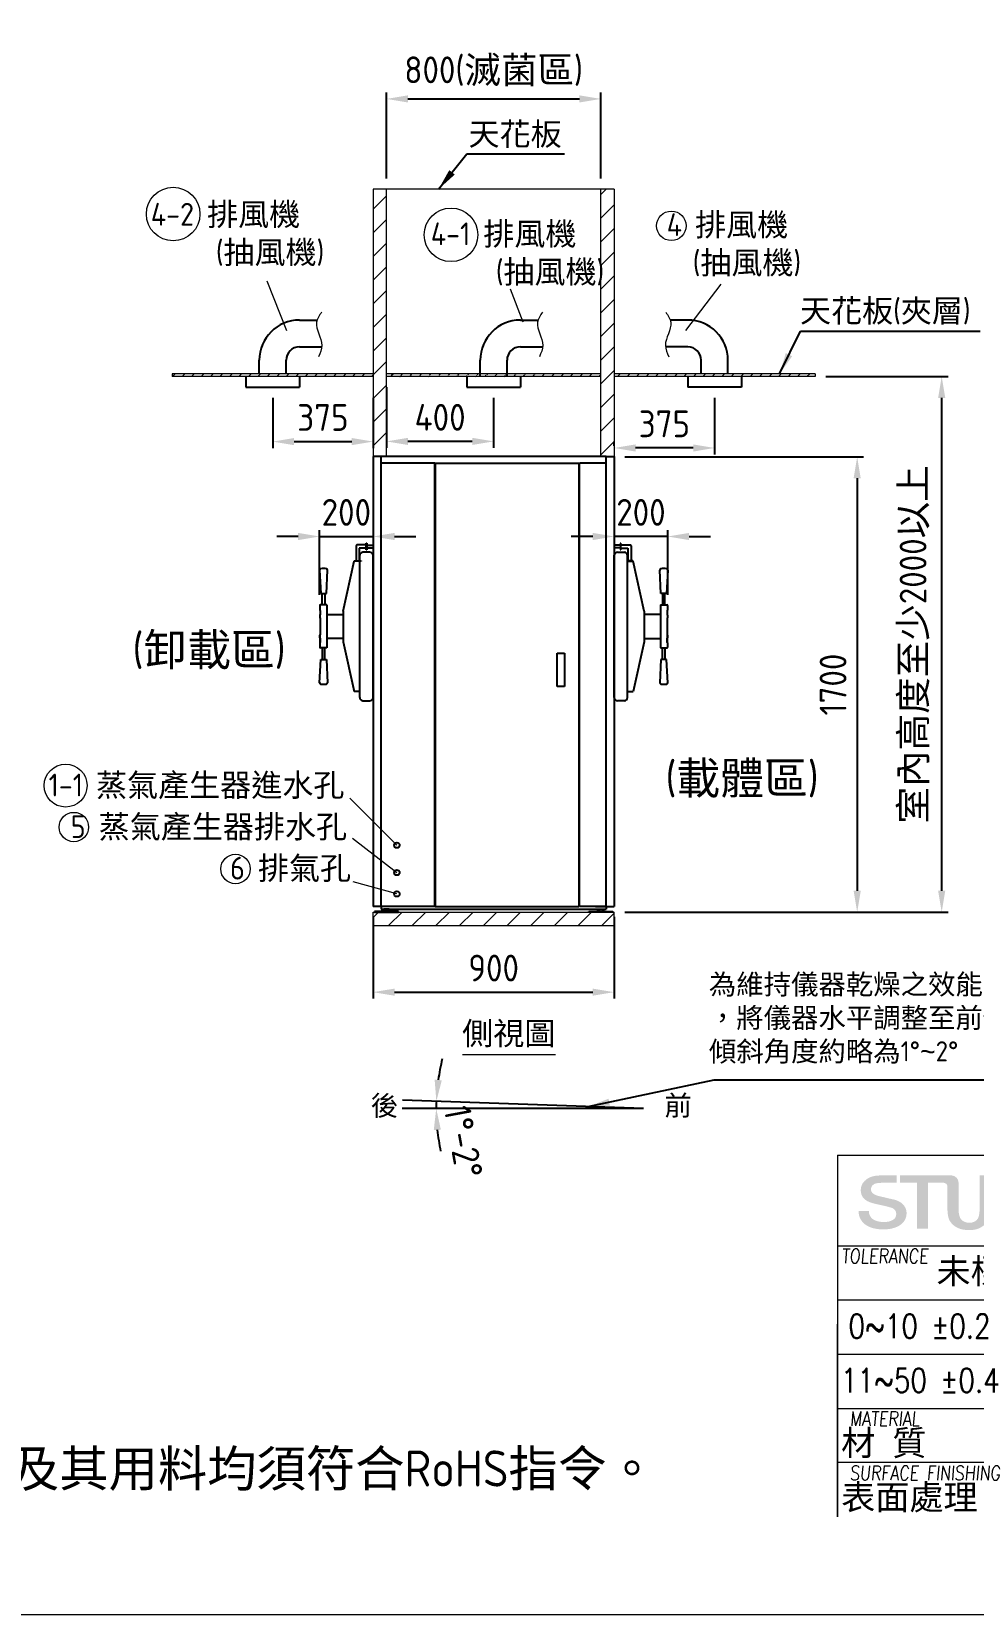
# Model space of a CAD drawing. Header units: millimetres. Extents: x -208658 to -195473, y -11038 to -1768.
# Drawn here: x -204651 to -201135, y -11038 to -5129 of the extents above; entities that cross this region are included whole.
import ezdxf

# ---------------------------------------------------------------- set-up
doc = ezdxf.new("R2010")
doc.units = ezdxf.units.MM
doc.header["$MEASUREMENT"] = 0
doc.linetypes.add('HIDDEN', pattern=[9.525, 6.35, -3.175])
doc.layers.get('0').update_dxf_attribs({"lineweight": 25})
for name, color, linetype, lineweight in [('D', 3, 'Continuous', 13), ('F', 7, 'Continuous', 15), ('H', 2, 'HIDDEN', 15), ('S', 4, 'Continuous', 15)]:
    doc.layers.add(name, color=color, linetype=linetype, lineweight=lineweight)
doc.styles.get("Standard").update_dxf_attribs({"font": 'KAIU.TTF'})
doc.styles.add('STU25', font='isocp2.shx')
doc.styles.add('Text', font='romans.shx', dxfattribs={"width": 0.8, "oblique": 10})
doc.dimstyles.new('STU25', dxfattribs={"dimscale": 40, "dimtxt": 2.5, "dimasz": 2, "dimexe": 0.6, "dimexo": 1, "dimgap": 1, "dimtad": 1, "dimdsep": 46, "dimtxsty": 'STU25', "dimcen": 2, "dimazin": 2, "dimtfac": 1, "dimtmove": 0, "dimatfit": 3, "dimfxl": 0, "dimtolj": 1, "dimtzin": 0, "dimarcsym": 0})
doc.dimstyles.new('STU25$7', dxfattribs={"dimscale": 40, "dimtxt": 2.5, "dimasz": 2, "dimexe": 1.25, "dimexo": 0.625, "dimgap": 1, "dimtad": 0, "dimdec": 4, "dimdsep": 46, "dimtxsty": 'STU25', "dimcen": 2.5, "dimazin": 2, "dimtfac": 1, "dimtdec": 4, "dimtmove": 0, "dimatfit": 3, "dimfxl": 0, "dimtolj": 1, "dimtzin": 0, "dimarcsym": 0})
pattern_1 = [(45, (14884.894, 11916.008), (-17.6776695, 17.6776695), [])]
pattern_2 = [(45, (14884.894, 11916.01), (-44.194174, 44.194174), [])]

# ---------------------------------------------------------------- blocks, each defined once
blk = doc.blocks.new('*D1')
at = {"layer": 'D', "color": 0, "linetype": 'Continuous', "lineweight": -2}
for start, end in [(166.15732, 172.07866), (178, 180), (185.92134, 191.84268)]:
    blk.add_arc((-202366, -9150), 774.4, start, end, dxfattribs=at)
at = {"layer": 'D', "color": 0}
for points in [[(-203146.3, -9042.2), (-203119.7, -9044.5), (-203139.9, -9123)], [(-203123, -9229.2), (-203149.6, -9230.6), (-203140.4, -9150)]]:
    blk.add_solid(points, dxfattribs=at)
at = {"layer": 'Defpoints', "color": 0}
for p in [(-203267, -9150), (-203266.4, -9118.6), (-203140.2, -9132), (-202366, -9150), (-202366, -9150)]:
    blk.add_point(p, dxfattribs=at)
at = {"layer": 'D', "color": 0, "insert": (-203039, -9274.5), "char_height": 100, "attachment_point": 5, "rotation": 280.47401, "style": 'STU25'}
blk.add_mtext('1%%D-2%%D', dxfattribs=at)
blk = doc.blocks.new('*D8')
at = {"layer": 'D', "color": 0, "lineweight": -2}
for p, q in [((-201686, -6416.8), (-201229, -6416.8)), ((-201253, -8336.8), (-201253, -6496.8)), ((-202436, -8416.8), (-201229, -8416.8))]:
    blk.add_line(p, q, dxfattribs=at)
at = {"layer": 'D', "color": 0}
for points in [[(-201239.7, -6496.8), (-201266.4, -6496.8), (-201253, -6416.8)], [(-201266.4, -8336.8), (-201239.7, -8336.8), (-201253, -8416.8)]]:
    blk.add_solid(points, dxfattribs=at)
at = {"layer": 'Defpoints', "color": 0}
for p in [(-201726, -6416.8), (-201253, -6416.8), (-202476, -8416.8)]:
    blk.add_point(p, dxfattribs=at)
at = {"layer": 'D', "color": 0, "insert": (-201354.1, -7416.8), "char_height": 100, "attachment_point": 5, "rotation": 90, "style": 'STU25'}
blk.add_mtext('\\A1;{\\f標楷體|b0|i0|c136|p65;室內高度至少}2000{\\f標楷體|b0|i0|c136|p65;以上}', dxfattribs=at)
blk = doc.blocks.new('*D9')
at = {"layer": 'D', "color": 0, "linetype": 'Continuous', "lineweight": -2}
for p, q in [((-203751, -6495.9), (-203751, -6683.7)), ((-203376, -6495.9), (-203376, -6683.7)), ((-203671, -6659.7), (-203456, -6659.7))]:
    blk.add_line(p, q, dxfattribs=at)
at = {"layer": 'D', "color": 0}
for points in [[(-203671, -6646.4), (-203671, -6673.1), (-203751, -6659.7)], [(-203456, -6673.1), (-203456, -6646.4), (-203376, -6659.7)]]:
    blk.add_solid(points, dxfattribs=at)
at = {"layer": 'Defpoints', "color": 0}
for p in [(-203751, -6455.9), (-203376, -6455.9), (-203376, -6659.7)]:
    blk.add_point(p, dxfattribs=at)
at = {"layer": 'D', "color": 0, "insert": (-203563.5, -6569.7), "char_height": 100, "attachment_point": 5, "style": 'STU25'}
blk.add_mtext('\\A1;375', dxfattribs=at)
blk = doc.blocks.new('*D10')
at = {"layer": 'D', "color": 0, "linetype": 'Continuous', "lineweight": -2}
for p, q in [((-202101, -6495.9), (-202101, -6707.5)), ((-202476, -6675.8), (-202476, -6659.5)), ((-202181, -6683.5), (-202396, -6683.5))]:
    blk.add_line(p, q, dxfattribs=at)
at = {"layer": 'D', "color": 0}
for points in [[(-202396, -6670.2), (-202396, -6696.9), (-202476, -6683.5)], [(-202181, -6696.9), (-202181, -6670.2), (-202101, -6683.5)]]:
    blk.add_solid(points, dxfattribs=at)
at = {"layer": 'Defpoints', "color": 0}
for p in [(-202101, -6455.9), (-202476, -6683.5), (-202476, -6715.8)]:
    blk.add_point(p, dxfattribs=at)
at = {"layer": 'D', "color": 0, "insert": (-202288.5, -6593.5), "char_height": 100, "attachment_point": 5, "style": 'STU25'}
blk.add_mtext('\\A1;375', dxfattribs=at)
blk = doc.blocks.new('*D13')
at = {"layer": 'D', "color": 0, "lineweight": -2}
for p, q in [((-203376, -8433.8), (-203376, -8739.4)), ((-202476, -8433.8), (-202476, -8739.4)), ((-203296, -8715.4), (-202556, -8715.4))]:
    blk.add_line(p, q, dxfattribs=at)
at = {"layer": 'D', "color": 0}
for points in [[(-203296, -8702.1), (-203296, -8728.7), (-203376, -8715.4)], [(-202556, -8728.7), (-202556, -8702.1), (-202476, -8715.4)]]:
    blk.add_solid(points, dxfattribs=at)
at = {"layer": 'Defpoints', "color": 0}
for p in [(-203376, -8393.8), (-202476, -8393.8), (-202476, -8715.4)]:
    blk.add_point(p, dxfattribs=at)
at = {"layer": 'D', "color": 0, "insert": (-202926, -8625.4), "char_height": 100, "attachment_point": 5, "style": 'STU25'}
blk.add_mtext('\\A1;900', dxfattribs=at)
blk = doc.blocks.new('*D17')
at = {"layer": 'D', "color": 0, "lineweight": -2}
for p, q in [((-203326, -6456.8), (-203326, -6683)), ((-202926, -6495.9), (-202926, -6683)), ((-203006, -6659), (-203246, -6659))]:
    blk.add_line(p, q, dxfattribs=at)
at = {"layer": 'D', "color": 0}
for points in [[(-203246, -6645.6), (-203246, -6672.3), (-203326, -6659)], [(-203006, -6672.3), (-203006, -6645.6), (-202926, -6659)]]:
    blk.add_solid(points, dxfattribs=at)
at = {"layer": 'Defpoints', "color": 0}
for p in [(-203326, -6416.8), (-202926, -6455.9), (-203326, -6659)]:
    blk.add_point(p, dxfattribs=at)
at = {"layer": 'D', "color": 0, "insert": (-203126, -6569), "char_height": 100, "attachment_point": 5, "style": 'STU25'}
blk.add_mtext('\\A1;400', dxfattribs=at)
blk = doc.blocks.new('*D18')
at = {"layer": 'D', "color": 0, "lineweight": -2}
for p, q in [((-203326, -5676.8), (-203326, -5356.2)), ((-202526, -5676.8), (-202526, -5356.2)), ((-203246, -5380.2), (-202606, -5380.2))]:
    blk.add_line(p, q, dxfattribs=at)
at = {"layer": 'D', "color": 0}
for points in [[(-203246, -5366.9), (-203246, -5393.5), (-203326, -5380.2)], [(-202606, -5393.5), (-202606, -5366.9), (-202526, -5380.2)]]:
    blk.add_solid(points, dxfattribs=at)
at = {"layer": 'Defpoints', "color": 0}
for p in [(-202526, -5380.2), (-203326, -5716.8), (-202526, -5716.8)]:
    blk.add_point(p, dxfattribs=at)
at = {"layer": 'D', "color": 0, "insert": (-202926, -5277.2), "char_height": 100, "attachment_point": 5, "style": 'STU25'}
blk.add_mtext('\\A1;800({\\f標楷體|b0|i0|c136|p65;滅菌區})', dxfattribs=at)
blk = doc.blocks.new('*D20')
at = {"layer": 'D', "color": 0, "lineweight": -2}
for p, q in [((-202436, -6716.8), (-201544.6, -6716.8)), ((-201568.6, -6796.8), (-201568.6, -8336.8)), ((-202436, -8416.8), (-201544.6, -8416.8))]:
    blk.add_line(p, q, dxfattribs=at)
at = {"layer": 'D', "color": 0}
for points in [[(-201555.3, -6796.8), (-201581.9, -6796.8), (-201568.6, -6716.8)], [(-201581.9, -8336.8), (-201555.3, -8336.8), (-201568.6, -8416.8)]]:
    blk.add_solid(points, dxfattribs=at)
at = {"layer": 'Defpoints', "color": 0}
for p in [(-202476, -6716.8), (-202476, -8416.8), (-201568.6, -8416.8)]:
    blk.add_point(p, dxfattribs=at)
at = {"layer": 'D', "color": 0, "insert": (-201658.6, -7566.8), "char_height": 100, "attachment_point": 5, "rotation": 90, "style": 'STU25'}
blk.add_mtext('\\A1;1700', dxfattribs=at)
blk = doc.blocks.new('*D21')
at = {"layer": 'D', "color": 0, "lineweight": -2}
for p, q in [((-203656, -7014), (-203736, -7014)), ((-203576, -7232.4), (-203576, -6990)), ((-203576, -7014), (-203376, -7014)), ((-203376, -7019), (-203376, -7038)), ((-203296, -7014), (-203216, -7014))]:
    blk.add_line(p, q, dxfattribs=at)
at = {"layer": 'D', "color": 0}
for points in [[(-203656, -7027.4), (-203656, -7000.7), (-203576, -7014)], [(-203296, -7000.7), (-203296, -7027.4), (-203376, -7014)]]:
    blk.add_solid(points, dxfattribs=at)
at = {"layer": 'Defpoints', "color": 0}
for p in [(-203376, -6979), (-203376, -7014), (-203576, -7272.4)]:
    blk.add_point(p, dxfattribs=at)
at = {"layer": 'D', "color": 0, "insert": (-203476, -6924), "char_height": 100, "attachment_point": 5, "style": 'STU25'}
blk.add_mtext('\\A1;200', dxfattribs=at)
blk = doc.blocks.new('*D22')
at = {"layer": 'D', "color": 0, "lineweight": -2}
for p, q in [((-202556, -7014), (-202636, -7014)), ((-202276, -7014), (-202476, -7014)), ((-202476, -7019), (-202476, -7038)), ((-202276, -7232.4), (-202276, -6990)), ((-202196, -7014), (-202116, -7014))]:
    blk.add_line(p, q, dxfattribs=at)
at = {"layer": 'D', "color": 0}
for points in [[(-202556, -7027.4), (-202556, -7000.7), (-202476, -7014)], [(-202196, -7000.7), (-202196, -7027.4), (-202276, -7014)]]:
    blk.add_solid(points, dxfattribs=at)
at = {"layer": 'Defpoints', "color": 0}
for p in [(-202476, -6979), (-202476, -7014), (-202276, -7272.4)]:
    blk.add_point(p, dxfattribs=at)
at = {"layer": 'D', "color": 0, "insert": (-202376, -6924), "char_height": 100, "attachment_point": 5, "style": 'STU25'}
blk.add_mtext('\\A1;200', dxfattribs=at)
blk = doc.blocks.new('新駿LOGO')
at = {"layer": 'F'}
h = blk.add_hatch(color=256, dxfattribs=at)
edge = h.paths.add_edge_path()
edge.add_spline(control_points=[(-529.05, -442.14), (-529.05, -442.31), (-529.02, -442.45), (-528.95, -442.56), (-528.89, -442.68), (-528.8, -442.78), (-528.69, -442.85), (-528.57, -442.93), (-528.44, -442.98), (-528.29, -443.01), (-528.15, -443.05), (-527.99, -443.07), (-527.81, -443.07), (-527.62, -443.07), (-527.47, -443.05), (-527.33, -443.01), (-527.2, -442.97), (-527.09, -442.92), (-527.01, -442.86), (-526.93, -442.8), (-526.87, -442.73), (-526.83, -442.65), (-526.8, -442.57), (-526.78, -442.49), (-526.78, -442.41), (-526.78, -442.25), (-526.82, -442.13), (-526.91, -442.05), (-526.99, -441.97), (-527.08, -441.91), (-527.18, -441.88), (-527.36, -441.83), (-527.56, -441.77), (-527.79, -441.72), (-528.02, -441.67), (-528.3, -441.61), (-528.64, -441.53), (-528.85, -441.48), (-529.02, -441.41), (-529.16, -441.34), (-529.3, -441.26), (-529.41, -441.17), (-529.5, -441.07), (-529.58, -440.98), (-529.64, -440.87), (-529.67, -440.77), (-529.7, -440.66), (-529.72, -440.55), (-529.72, -440.43), (-529.72, -440.22), (-529.67, -440.03), (-529.57, -439.87), (-529.46, -439.71), (-529.33, -439.58), (-529.16, -439.47), (-528.99, -439.37), (-528.85, -439.31), (-528.64, -439.26), (-528.43, -439.21), (-528.13, -439.2), (-527.91, -439.2), (-527.66, -439.2), (-526.73, -439.2), (-526.73, -439.2), (-526.73, -439.2), (-526.73, -439.81), (-526.73, -439.81), (-526.73, -439.81), (-528.14, -439.8), (-528.28, -439.83), (-528.39, -439.85), (-528.48, -439.86), (-528.56, -439.9), (-528.65, -439.94), (-528.72, -440), (-528.78, -440.07), (-528.84, -440.14), (-528.87, -440.23), (-528.87, -440.34), (-528.87, -440.5), (-528.81, -440.62), (-528.7, -440.7), (-528.6, -440.79), (-528.46, -440.85), (-528.28, -440.9), (-528.27, -440.9), (-528.19, -440.92), (-528.07, -440.95), (-527.94, -440.98), (-527.8, -441.01), (-527.65, -441.05), (-527.49, -441.09), (-527.34, -441.12), (-527.19, -441.16), (-527.04, -441.19), (-526.94, -441.21), (-526.87, -441.23), (-526.71, -441.27), (-526.58, -441.34), (-526.46, -441.41), (-526.34, -441.49), (-526.24, -441.58), (-526.16, -441.67), (-526.08, -441.77), (-526.02, -441.88), (-525.98, -441.99), (-525.94, -442.1), (-525.92, -442.22), (-525.92, -442.33), (-525.92, -442.57), (-525.98, -442.78), (-526.09, -442.95), (-526.2, -443.12), (-526.35, -443.26), (-526.53, -443.37), (-526.71, -443.48), (-526.92, -443.55), (-527.15, -443.61), (-527.39, -443.66), (-527.62, -443.68), (-527.87, -443.68), (-528.14, -443.68), (-528.41, -443.65), (-528.65, -443.59), (-528.9, -443.53), (-529.11, -443.44), (-529.3, -443.31), (-529.48, -443.19), (-529.63, -443.03), (-529.74, -442.83), (-529.84, -442.64), (-529.9, -442.41), (-529.91, -442.14), (-529.91, -442.14), (-529.05, -442.14), (-529.05, -442.14)], knot_values=[0, 0, 0, 0, 1, 1, 1, 2, 2, 2, 3, 3, 3, 4, 4, 4, 5, 5, 5, 6, 6, 6, 7, 7, 7, 8, 8, 8, 9, 9, 9, 10, 10, 10, 11, 11, 11, 12, 12, 12, 13, 13, 13, 14, 14, 14, 15, 15, 15, 16, 16, 16, 17, 17, 17, 18, 18, 18, 19, 19, 19, 20, 20, 20, 21, 21, 21, 22, 22, 22, 23, 23, 23, 24, 24, 24, 25, 25, 25, 26, 26, 26, 27, 27, 27, 28, 28, 28, 29, 29, 29, 30, 30, 30, 31, 31, 31, 32, 32, 32, 33, 33, 33, 34, 34, 34, 35, 35, 35, 36, 36, 36, 37, 37, 37, 38, 38, 38, 39, 39, 39, 40, 40, 40, 41, 41, 41, 42, 42, 42, 43, 43, 43, 44, 44, 44, 45, 45, 45, 45], degree=3, periodic=0)
edge = h.paths.add_edge_path()
edge.add_spline(control_points=[(-522.53, -440.14), (-522.54, -440.04), (-522.57, -439.94), (-522.63, -439.9), (-522.77, -439.79), (-522.9, -439.81), (-522.9, -439.81), (-522.9, -439.81), (-523.02, -439.81), (-523.02, -439.81), (-523.02, -439.81), (-524.14, -439.81), (-524.14, -439.81), (-524.14, -439.81), (-524.14, -443.62), (-524.14, -443.62), (-524.14, -443.62), (-525.06, -443.62), (-525.06, -443.62), (-525.06, -443.62), (-525.06, -439.81), (-525.06, -439.81), (-525.06, -439.81), (-526.47, -439.81), (-526.47, -439.81), (-526.47, -439.81), (-526.47, -439.2), (-526.47, -439.2), (-526.47, -439.2), (-522.39, -439.2), (-522.39, -439.2)], knot_values=[5.578051, 5.578051, 5.578051, 5.578051, 6, 6, 6, 7, 7, 7, 8, 8, 8, 9, 9, 9, 10, 10, 10, 11, 11, 11, 12, 12, 12, 13, 13, 13, 14, 14, 14, 15, 15, 15, 15], degree=3, periodic=0)
edge.add_spline(control_points=[(-522.4, -439.2), (-522.31, -439.2), (-522.22, -439.2), (-522.22, -439.2), (-522.22, -439.2), (-521.96, -439.19), (-521.76, -439.41), (-521.58, -439.61), (-521.61, -439.85), (-521.61, -439.85), (-521.61, -439.85), (-521.61, -441.92), (-521.61, -441.92), (-521.61, -442.41), (-521.52, -442.73), (-521.36, -442.89), (-521.19, -443.05), (-520.97, -443.13), (-520.71, -443.13), (-520.45, -443.13), (-520.24, -443.05), (-520.09, -442.89), (-519.93, -442.74), (-519.86, -442.43), (-519.86, -441.98), (-519.86, -441.98), (-519.86, -439.2), (-519.86, -439.2), (-519.86, -439.2), (-519.05, -439.2), (-519.05, -439.2), (-519.05, -439.2), (-519.05, -441.92), (-519.05, -441.92), (-519.05, -442.43), (-519.12, -442.8), (-519.25, -443.02), (-519.38, -443.24), (-519.56, -443.42), (-519.8, -443.54), (-520.05, -443.67), (-520.35, -443.74), (-520.73, -443.74), (-521.09, -443.74), (-521.41, -443.68), (-521.67, -443.56), (-521.93, -443.44), (-522.14, -443.26), (-522.3, -443.03), (-522.45, -442.8), (-522.53, -442.42), (-522.53, -441.91), (-522.53, -441.91), (-522.53, -440.92), (-522.53, -440.14)], knot_values=[0.44538, 0.44538, 0.44538, 0.44538, 1, 1, 1, 2, 2, 2, 3, 3, 3, 4, 4, 4, 5, 5, 5, 6, 6, 6, 7, 7, 7, 8, 8, 8, 9, 9, 9, 10, 10, 10, 11, 11, 11, 12, 12, 12, 13, 13, 13, 14, 14, 14, 15, 15, 15, 16, 16, 16, 17, 17, 17, 17.603917, 17.603917, 17.603917, 17.603917], degree=3, periodic=0)
h = blk.add_hatch(color=256, dxfattribs=at)
edge = h.paths.add_edge_path()
edge.add_spline(control_points=[(-526.47, -439.2), (-526.47, -439.2), (-526.47, -439.81), (-526.47, -439.81)], knot_values=[-14, -14, -14, -14, -13, -13, -13, -13], degree=3, periodic=0)
edge.add_spline(control_points=[(-526.47, -439.81), (-526.47, -439.81), (-525.06, -439.81), (-525.06, -439.81)], knot_values=[-13, -13, -13, -13, -12, -12, -12, -12], degree=3, periodic=0)
edge.add_spline(control_points=[(-525.06, -439.81), (-525.06, -439.81), (-525.06, -443.62), (-525.06, -443.62)], knot_values=[-12, -12, -12, -12, -11, -11, -11, -11], degree=3, periodic=0)
edge.add_spline(control_points=[(-525.06, -443.62), (-525.06, -443.62), (-524.14, -443.62), (-524.14, -443.62)], knot_values=[-11, -11, -11, -11, -10, -10, -10, -10], degree=3, periodic=0)
edge.add_spline(control_points=[(-524.14, -443.62), (-524.14, -443.62), (-524.14, -439.81), (-524.14, -439.81)], knot_values=[-10, -10, -10, -10, -9, -9, -9, -9], degree=3, periodic=0)
edge.add_spline(control_points=[(-524.14, -439.81), (-524.14, -439.81), (-523.02, -439.81), (-523.02, -439.81)], knot_values=[-9, -9, -9, -9, -8, -8, -8, -8], degree=3, periodic=0)
edge.add_spline(control_points=[(-523.02, -439.81), (-523.02, -439.81), (-522.9, -439.81), (-522.9, -439.81)], knot_values=[-8, -8, -8, -8, -7, -7, -7, -7], degree=3, periodic=0)
edge.add_spline(control_points=[(-522.9, -439.81), (-522.9, -439.81), (-522.77, -439.79), (-522.63, -439.9)], knot_values=[-7, -7, -7, -7, -6, -6, -6, -6], degree=3, periodic=0)
edge.add_spline(control_points=[(-522.63, -439.9), (-522.57, -439.94), (-522.54, -440.04), (-522.53, -440.14)], knot_values=[-6, -6, -6, -6, -5.578051, -5.578051, -5.578051, -5.578051], degree=3, periodic=0)
edge.add_spline(control_points=[(-522.53, -440.14), (-522.53, -440.92), (-522.53, -441.91), (-522.53, -441.91)], knot_values=[-17.603917, -17.603917, -17.603917, -17.603917, -17, -17, -17, -17], degree=3, periodic=0)
edge.add_spline(control_points=[(-522.53, -441.91), (-522.53, -442.42), (-522.45, -442.8), (-522.3, -443.03)], knot_values=[-17, -17, -17, -17, -16, -16, -16, -16], degree=3, periodic=0)
edge.add_spline(control_points=[(-522.3, -443.03), (-522.14, -443.26), (-521.93, -443.44), (-521.67, -443.56)], knot_values=[-16, -16, -16, -16, -15, -15, -15, -15], degree=3, periodic=0)
edge.add_spline(control_points=[(-521.67, -443.56), (-521.41, -443.68), (-521.09, -443.74), (-520.73, -443.74)], knot_values=[-15, -15, -15, -15, -14, -14, -14, -14], degree=3, periodic=0)
edge.add_spline(control_points=[(-520.73, -443.74), (-520.35, -443.74), (-520.05, -443.67), (-519.8, -443.54)], knot_values=[-14, -14, -14, -14, -13, -13, -13, -13], degree=3, periodic=0)
edge.add_spline(control_points=[(-519.8, -443.54), (-519.56, -443.42), (-519.38, -443.24), (-519.25, -443.02)], knot_values=[-13, -13, -13, -13, -12, -12, -12, -12], degree=3, periodic=0)
edge.add_spline(control_points=[(-519.25, -443.02), (-519.12, -442.8), (-519.05, -442.43), (-519.05, -441.92)], knot_values=[-12, -12, -12, -12, -11, -11, -11, -11], degree=3, periodic=0)
edge.add_spline(control_points=[(-519.05, -441.92), (-519.05, -441.92), (-519.05, -439.2), (-519.05, -439.2)], knot_values=[-11, -11, -11, -11, -10, -10, -10, -10], degree=3, periodic=0)
edge.add_spline(control_points=[(-519.05, -439.2), (-519.05, -439.2), (-519.86, -439.2), (-519.86, -439.2)], knot_values=[-10, -10, -10, -10, -9, -9, -9, -9], degree=3, periodic=0)
edge.add_spline(control_points=[(-519.86, -439.2), (-519.86, -439.2), (-519.86, -441.98), (-519.86, -441.98)], knot_values=[-9, -9, -9, -9, -8, -8, -8, -8], degree=3, periodic=0)
edge.add_spline(control_points=[(-519.86, -441.98), (-519.86, -442.43), (-519.93, -442.74), (-520.09, -442.89)], knot_values=[-8, -8, -8, -8, -7, -7, -7, -7], degree=3, periodic=0)
edge.add_spline(control_points=[(-520.09, -442.89), (-520.24, -443.05), (-520.45, -443.13), (-520.71, -443.13)], knot_values=[-7, -7, -7, -7, -6, -6, -6, -6], degree=3, periodic=0)
edge.add_spline(control_points=[(-520.71, -443.13), (-520.97, -443.13), (-521.19, -443.05), (-521.36, -442.89)], knot_values=[-6, -6, -6, -6, -5, -5, -5, -5], degree=3, periodic=0)
edge.add_spline(control_points=[(-521.36, -442.89), (-521.52, -442.73), (-521.61, -442.41), (-521.61, -441.92)], knot_values=[-5, -5, -5, -5, -4, -4, -4, -4], degree=3, periodic=0)
edge.add_spline(control_points=[(-521.61, -441.92), (-521.61, -441.92), (-521.61, -439.85), (-521.61, -439.85)], knot_values=[-4, -4, -4, -4, -3, -3, -3, -3], degree=3, periodic=0)
edge.add_spline(control_points=[(-521.61, -439.85), (-521.61, -439.85), (-521.61, -439.85), (-521.61, -439.85)], knot_values=[-3, -3, -3, -3, -2.999949, -2.999949, -2.999949, -2.999949], degree=3, periodic=0)
edge.add_spline(control_points=[(-521.61, -439.85), (-521.61, -439.85), (-521.58, -439.61), (-521.76, -439.41)], knot_values=[-2.999949, -2.999949, -2.999949, -2.999949, -2, -2, -2, -2], degree=3, periodic=0)
edge.add_spline(control_points=[(-521.76, -439.41), (-521.96, -439.19), (-522.22, -439.2), (-522.22, -439.2)], knot_values=[-2, -2, -2, -2, -1, -1, -1, -1], degree=3, periodic=0)
edge.add_spline(control_points=[(-522.22, -439.2), (-522.22, -439.2), (-526.47, -439.2), (-526.47, -439.2)], knot_values=[-15, -15, -15, -15, -14, -14, -14, -14], degree=3, periodic=0)
blk = doc.blocks.new('H421')
at = {"layer": 'F', "color": 7}
for p, q in [((155.91, 38.09), (286.91, 38.09)), ((155.91, 30.59), (286.91, 30.59)), ((155.91, 26.09), (227.91, 26.09)), ((155.91, 8.09), (155.91, 24.09)), ((155.91, 21.59), (286.91, 21.59)), ((155.91, 17.09), (286.91, 17.09)), ((286.91, 12.59), (155.91, 12.59))]:
    blk.add_line(p, q, dxfattribs=at)
at = {"layer": 'F'}
for p, q in [((155.91, 38.09), (155.91, 17.09)), ((155.91, 24.09), (155.91, 16.09)), ((155.91, 17.09), (155.91, 8.09))]:
    blk.add_line(p, q, dxfattribs=at)
blk.add_blockref('新駿LOGO', (687.56, 475.62))
at = {"layer": 'F', "color": 1, "lineweight": 15, "style": 'Text', "oblique": 5, "width": 0.8}
for s, p in [('TOLERANCE', (156.23, 29.13)), ('MATERIAL', (156.92, 15.63)), ('SURFACE FINISHING', (156.92, 11.13))]:
    blk.add_text(s, height=1.2, dxfattribs=at).set_placement(p)
at = {"layer": 'F', "lineweight": -3}
for s, p in [('未標註者一般公差表', (164.12, 27.45)), ('材 質', (156.21, 13.19)), ('表面處理', (156.21, 8.69))]:
    blk.add_text(s, height=2.076, dxfattribs=at).set_placement(p)
at = {"layer": 'F', "lineweight": 20, "style": 'Text', "width": 0.8}
for s, p in [('0~10 ±0.2', (156.82, 22.91)), ('11~50 ±0.4', (156.2, 18.41))]:
    blk.add_text(s, height=2, dxfattribs=at).set_placement(p)

msp = doc.modelspace()

# ---------------------------------------------------------------- hatches: boundary and pattern name
at = {"linetype": 'Continuous'}
for points in [[(-203339.305, -8413.762), (-203336.409, -8410.866), (-203336.409, -8413.762)], [(-203315.624, -8413.762), (-203312.728, -8413.762), (-203315.624, -8410.866)], [(-202536.409, -8413.762), (-202539.305, -8413.762), (-202536.409, -8410.866)], [(-202512.728, -8413.762), (-202515.624, -8410.866), (-202515.624, -8413.762)]]:
    msp.add_hatch(color=256, dxfattribs=at).paths.add_polyline_path(points)
at = {"layer": 'H', "ltscale": 5}
h = msp.add_hatch(dxfattribs=at)
h.set_pattern_fill('ANSI31', color=256, scale=500, style=0)
h.set_pattern_definition(pattern_2)
h.paths.add_polyline_path([(-203326.016, -5716.762), (-203376.016, -5716.762), (-203376.016, -6715.762), (-203326.016, -6715.762)])
h = msp.add_hatch(dxfattribs=at)
h.set_pattern_fill('ANSI31', color=256, scale=500, style=0)
h.set_pattern_definition(pattern_2)
h.paths.add_polyline_path([(-202476.016, -5716.762), (-202526.016, -5716.762), (-202526.016, -6715.762), (-202476.016, -6715.762)])
at = {"layer": 'H'}
h = msp.add_hatch(dxfattribs=at)
h.set_pattern_fill('ANSI31', color=256, scale=200, style=0)
h.set_pattern_definition(pattern_1)
h.paths.add_polyline_path([(-203376.016, -6406.762), (-204126.016, -6406.762), (-204126.016, -6416.762), (-203376.016, -6416.762)])
h = msp.add_hatch(dxfattribs=at)
h.set_pattern_fill('ANSI31', color=256, scale=200, style=0)
h.set_pattern_definition(pattern_1)
edge = h.paths.add_edge_path()
edge.add_line((-202526.016, -6416.762), (-202526.016, -6406.762))
edge.add_line((-203326.016, -6413.492), (-203326.016, -6406.762))
edge.add_line((-202526.016, -6406.762), (-203326.016, -6406.762))
edge.add_line((-202526.016, -6416.762), (-203326.016, -6416.762))
h = msp.add_hatch(dxfattribs=at)
h.set_pattern_fill('ANSI31', color=256, scale=200, style=0)
h.set_pattern_definition(pattern_1)
h.paths.add_polyline_path([(-202476.016, -6406.762), (-201726.016, -6406.762), (-201726.016, -6416.762), (-202476.016, -6416.762)])
at = {"layer": 'H', "ltscale": 5}
h = msp.add_hatch(dxfattribs=at)
h.set_pattern_fill('ANSI31', color=256, scale=500, style=0)
h.set_pattern_definition([(45, (14765.58, -128.69), (-44.194174, 44.194174), [])])
h.paths.add_polyline_path([(-203376.016, -8466.762), (-203376.016, -8416.762), (-202476.016, -8416.762), (-202476.016, -8466.762)])

# ---------------------------------------------------------------- linework, layer by layer
at = {"linetype": 'Continuous'}
for p, q in [((-203651.016, -6206.014), (-203585.096, -6206.014)), ((-202826.016, -6206.014), (-202760.096, -6206.014)), ((-202201.016, -6206.014), (-202266.936, -6206.014)), ((-203651.016, -6306.014), (-203567.722, -6306.014)), ((-202826.016, -6306.014), (-202742.722, -6306.014)), ((-202201.016, -6306.014), (-202284.311, -6306.014)), ((-203801.016, -6406.762), (-203801.016, -6356.014)), ((-203701.016, -6406.762), (-203701.016, -6356.014)), ((-202976.016, -6416.762), (-202976.016, -6356.014)), ((-202876.016, -6416.762), (-202876.016, -6356.014)), ((-202151.016, -6406.762), (-202151.016, -6356.014)), ((-202051.016, -6406.762), (-202051.016, -6356.014)), ((-203851.016, -6416.762), (-203851.016, -6455.906)), ((-203651.016, -6416.762), (-203651.016, -6455.906)), ((-203026.016, -6416.762), (-203026.016, -6455.906)), ((-202826.016, -6416.762), (-202826.016, -6455.906)), ((-202201.016, -6416.762), (-202201.016, -6455.906)), ((-202001.016, -6416.762), (-202001.016, -6455.906)), ((-203851.016, -6455.906), (-203651.016, -6455.906)), ((-203026.016, -6455.906), (-202826.016, -6455.906)), ((-202001.016, -6455.906), (-202201.016, -6455.906)), ((-203576.1, -7139.525), (-203571.6, -7226.525)), ((-203550.6, -7226.525), (-203546.1, -7139.525)), ((-202301.432, -7226.525), (-202305.932, -7139.525)), ((-202275.932, -7139.525), (-202280.432, -7226.525)), ((-203571.6, -7226.525), (-203550.6, -7226.525)), ((-203565.85, -7269.762), (-203565.85, -7226.525)), ((-203556.35, -7226.525), (-203556.35, -7269.762)), ((-202280.432, -7226.525), (-202301.432, -7226.525)), ((-202295.682, -7226.525), (-202295.682, -7269.762)), ((-202286.182, -7269.762), (-202286.182, -7226.525)), ((-203549.35, -7304.762), (-203488.016, -7304.762)), ((-202302.682, -7304.762), (-202364.016, -7304.762)), ((-203565.85, -7429.762), (-203565.85, -7473)), ((-203556.35, -7473), (-203556.35, -7429.762)), ((-203488.016, -7394.762), (-203549.35, -7394.762)), ((-202364.016, -7394.762), (-202302.682, -7394.762)), ((-202295.682, -7473), (-202295.682, -7429.762)), ((-202286.182, -7429.762), (-202286.182, -7473)), ((-203576.1, -7560), (-203571.6, -7473)), ((-203571.6, -7473), (-203550.6, -7473)), ((-203550.6, -7473), (-203546.1, -7560)), ((-202301.432, -7473), (-202305.932, -7560)), ((-202280.432, -7473), (-202301.432, -7473)), ((-202275.932, -7560), (-202280.432, -7473)), ((-203370.516, -8413.762), (-203370.516, -8416.762)), ((-203281.516, -8413.762), (-203370.516, -8413.762)), ((-203370.516, -8416.762), (-203281.516, -8416.762)), ((-203346.016, -8395.762), (-203346.016, -8405.762)), ((-203346.016, -8405.762), (-203306.016, -8405.762)), ((-203315.624, -8405.762), (-203336.409, -8405.762)), ((-203336.409, -8405.762), (-203336.409, -8413.762)), ((-203331.212, -8405.762), (-203331.212, -8413.762)), ((-203320.82, -8405.762), (-203320.82, -8413.762)), ((-203315.624, -8413.762), (-203315.624, -8405.762)), ((-203312.728, -8413.762), (-203315.624, -8410.866)), ((-203306.016, -8405.762), (-202546.016, -8405.762)), ((-203281.516, -8416.762), (-203281.516, -8413.762)), ((-202570.516, -8416.762), (-202570.516, -8413.762)), ((-202570.516, -8413.762), (-202481.516, -8413.762)), ((-202481.516, -8416.762), (-202570.516, -8416.762)), ((-202546.016, -8405.762), (-202506.016, -8405.762)), ((-202539.305, -8413.762), (-202536.409, -8410.866)), ((-202536.409, -8405.762), (-202515.624, -8405.762)), ((-202536.409, -8413.762), (-202536.409, -8405.762)), ((-202531.212, -8405.762), (-202531.212, -8413.762)), ((-202520.82, -8405.762), (-202520.82, -8413.762)), ((-202515.624, -8405.762), (-202515.624, -8413.762)), ((-202506.016, -8395.762), (-202506.016, -8405.762)), ((-202481.516, -8413.762), (-202481.516, -8416.762)), ((-202365.963, -9150.044), (-203266.963, -9150.044)), ((-202365.963, -9150.044), (-203266.414, -9118.6))]:
    msp.add_line(p, q, dxfattribs=at)
for p, q in [((-203376.016, -6715.762), (-203376.016, -8395.762)), ((-203346.016, -6715.762), (-203376.016, -6715.762)), ((-203346.016, -6740.762), (-203346.016, -6715.762)), ((-202506.016, -6715.762), (-203346.016, -6715.762)), ((-202506.016, -6740.762), (-202506.016, -6715.762)), ((-202506.016, -6715.762), (-202476.016, -6715.762)), ((-202476.016, -6715.762), (-202476.016, -8395.762)), ((-203346.016, -8395.762), (-203346.016, -6740.762)), ((-203146.016, -6740.762), (-203346.016, -6740.762)), ((-203146.016, -8395.762), (-203146.016, -6740.762)), ((-203144.516, -6740.762), (-203144.516, -8395.762)), ((-203144.516, -6740.762), (-202607.516, -6740.762)), ((-202607.516, -6740.762), (-202607.516, -8395.762)), ((-202606.016, -8395.762), (-202606.016, -6740.762)), ((-202506.016, -6740.762), (-202606.016, -6740.762)), ((-202506.016, -8395.762), (-202506.016, -6740.762)), ((-203439.516, -7048.312), (-203439.516, -7104.312)), ((-203401.516, -7045.312), (-203436.516, -7045.312)), ((-203427.516, -7057.312), (-203427.516, -7104.312)), ((-203401.516, -7057.312), (-203427.516, -7057.312)), ((-203426.016, -7615.262), (-203426.016, -7084.262)), ((-203388.016, -7072.262), (-203414.016, -7072.262)), ((-203401.516, -7063.812), (-203401.516, -7038.812)), ((-203401.516, -7038.812), (-203399.516, -7038.812)), ((-203399.516, -7063.812), (-203401.516, -7063.812)), ((-203399.516, -7038.812), (-203399.516, -7063.812)), ((-203399.516, -7046.312), (-203376.016, -7046.312)), ((-203399.516, -7056.312), (-203376.016, -7056.312)), ((-203376.016, -7615.262), (-203376.016, -7084.262)), ((-202452.516, -7046.312), (-202476.016, -7046.312)), ((-202452.516, -7056.312), (-202476.016, -7056.312)), ((-202476.016, -7615.262), (-202476.016, -7084.262)), ((-202464.016, -7072.262), (-202438.016, -7072.262)), ((-202450.516, -7038.812), (-202452.516, -7038.812)), ((-202452.516, -7038.812), (-202452.516, -7063.812)), ((-202452.516, -7063.812), (-202450.516, -7063.812)), ((-202450.516, -7063.812), (-202450.516, -7038.812)), ((-202450.516, -7045.312), (-202415.516, -7045.312)), ((-202450.516, -7057.312), (-202424.516, -7057.312)), ((-202426.016, -7615.262), (-202426.016, -7084.262)), ((-202424.516, -7057.312), (-202424.516, -7104.312)), ((-202412.516, -7048.312), (-202412.516, -7104.312)), ((-203488.016, -7292.262), (-203447.187, -7106.312)), ((-203447.187, -7106.312), (-203446.016, -7106.312)), ((-203446.016, -7106.577), (-203447.187, -7106.312)), ((-203446.016, -7106.577), (-203447.187, -7106.312)), ((-203446.016, -7104.312), (-203421.016, -7104.312)), ((-203446.016, -7106.312), (-203446.016, -7104.312)), ((-203426.016, -7106.312), (-203446.016, -7106.312)), ((-203446.016, -7106.312), (-203446.016, -7106.577)), ((-203421.016, -7106.312), (-203446.016, -7106.312)), ((-203421.016, -7104.312), (-203421.016, -7106.312)), ((-202406.016, -7104.312), (-202426.016, -7104.312)), ((-202426.016, -7106.312), (-202406.016, -7106.312)), ((-202426.016, -7106.312), (-202404.846, -7106.312)), ((-202406.016, -7106.312), (-202406.016, -7104.312)), ((-202364.016, -7292.262), (-202404.846, -7106.312)), ((-203575.35, -7272.262), (-203575.35, -7288.762)), ((-203575.35, -7307.262), (-203575.35, -7317.262)), ((-203574.35, -7289.762), (-203574.35, -7306.262)), ((-203574.35, -7318.262), (-203574.35, -7381.262)), ((-203549.35, -7269.762), (-203572.85, -7269.762)), ((-203549.35, -7269.762), (-203549.35, -7429.762)), ((-203488.016, -7292.262), (-203488.016, -7407.262)), ((-202364.016, -7292.262), (-202364.016, -7407.262)), ((-202302.682, -7269.762), (-202279.182, -7269.762)), ((-202302.682, -7269.762), (-202302.682, -7429.762)), ((-202277.682, -7289.762), (-202277.682, -7306.262)), ((-202277.682, -7318.262), (-202277.682, -7381.262)), ((-202276.682, -7272.262), (-202276.682, -7288.762)), ((-202276.682, -7307.262), (-202276.682, -7317.262)), ((-203575.35, -7382.262), (-203575.35, -7392.262)), ((-203575.35, -7392.262), (-203575.35, -7382.262)), ((-202276.682, -7392.262), (-202276.682, -7382.262)), ((-202276.682, -7382.262), (-202276.682, -7392.262)), ((-203575.35, -7410.762), (-203575.35, -7427.262)), ((-203574.35, -7409.762), (-203574.35, -7393.262)), ((-203574.35, -7393.262), (-203574.35, -7409.762)), ((-203549.35, -7429.762), (-203572.85, -7429.762)), ((-203488.016, -7407.262), (-203447.187, -7593.212)), ((-202364.016, -7407.262), (-202404.846, -7593.212)), ((-202302.682, -7429.762), (-202279.182, -7429.762)), ((-202277.682, -7393.262), (-202277.682, -7409.762)), ((-202277.682, -7409.762), (-202277.682, -7393.262)), ((-202276.682, -7410.762), (-202276.682, -7427.262)), ((-202688.49, -7574.45), (-202688.49, -7449.45)), ((-202688.49, -7449.45), (-202661.49, -7449.45)), ((-202661.49, -7449.45), (-202661.49, -7574.45)), ((-203426.016, -7593.212), (-203447.187, -7593.212)), ((-202661.49, -7574.45), (-202688.49, -7574.45)), ((-202426.016, -7593.212), (-202404.846, -7593.212)), ((-203414.016, -7627.262), (-203388.016, -7627.262)), ((-202438.016, -7627.262), (-202464.016, -7627.262)), ((-203346.016, -8395.762), (-203376.016, -8395.762)), ((-203146.016, -8395.762), (-203346.016, -8395.762)), ((-203144.516, -8395.762), (-202607.516, -8395.762)), ((-202506.016, -8395.762), (-202606.016, -8395.762)), ((-202546.016, -8395.762), (-202506.016, -8395.762)), ((-202506.016, -8395.762), (-202476.016, -8395.762))]:
    msp.add_line(p, q)
for centre in [(-203287.28, -8166.762), (-203287.28, -8268.762), (-203287.28, -8348.762)]:
    msp.add_circle(centre, 10)
for centre, radius, start, end in [((-203651.016, -6356.014), 150, 90, 180), ((-202826.016, -6356.014), 150, 90, 180), ((-202201.016, -6356.014), 150, 0, 90), ((-203651.016, -6356.014), 50, 90, 180), ((-202826.016, -6356.014), 50, 90, 180), ((-202201.016, -6356.014), 50, 0, 90), ((-203571.094, -7139.525), 5.007, 101.3528854, 185.9218723), ((-203561.1, -7189.297), 55.773, 78.6471146, 101.3528854), ((-203551.107, -7139.525), 5.007, 0, 78.6471146), ((-202300.926, -7139.525), 5.007, 101.3528854, 180), ((-202290.932, -7189.297), 55.773, 78.6471146, 101.3528854), ((-202280.939, -7139.525), 5.007, 354.0781277, 78.6471146), ((-203571.094, -7560), 5.007, 174.0781277, 258.6471146), ((-203551.107, -7560), 5.007, 281.3528854, 360), ((-202300.926, -7560), 5.007, 180, 258.6471146), ((-202280.939, -7560), 5.007, 281.3528854, 5.9218723), ((-203561.1, -7510.227), 55.773, 258.6471146, 281.3528854), ((-202290.932, -7510.227), 55.773, 258.6471146, 281.3528854)]:
    msp.add_arc(centre, radius, start, end, dxfattribs=at)
for centre, radius, start, end in [((-203436.516, -7048.312), 3, 90, 180), ((-203414.016, -7084.262), 12, 90, 180), ((-203388.016, -7084.262), 12, 0, 90), ((-202464.016, -7084.262), 12, 90, 180), ((-202438.016, -7084.262), 12, 0, 90), ((-202415.516, -7048.312), 3, 0, 90), ((-203572.85, -7272.262), 2.5, 90, 180), ((-203574.35, -7288.762), 1, 180, 270), ((-203574.35, -7307.262), 1, 90, 180), ((-203574.35, -7317.262), 1, 180, 270), ((-202279.182, -7272.262), 2.5, 0, 90), ((-202277.682, -7288.762), 1, 270, 0), ((-202277.682, -7307.262), 1, 0, 90), ((-202277.682, -7317.262), 1, 270, 0), ((-203574.35, -7382.262), 1, 90, 180), ((-202277.682, -7382.262), 1, 0, 90), ((-203574.35, -7392.262), 1, 180, 270), ((-203574.35, -7410.762), 1, 90, 180), ((-203572.85, -7427.262), 2.5, 180, 270), ((-202279.182, -7427.262), 2.5, 270, 0), ((-202277.682, -7392.262), 1, 270, 0), ((-202277.682, -7410.762), 1, 0, 90), ((-203414.016, -7615.262), 12, 180, 270), ((-203388.016, -7615.262), 12, 270, 0), ((-202464.016, -7615.262), 12, 180, 270), ((-202438.016, -7615.262), 12, 270, 0)]:
    msp.add_arc(centre, radius, start, end)
at = {"layer": 'D'}
for p, q in [((-203698.305, -6246.597), (-203771.034, -6060.8)), ((-203287.28, -8166.762), (-203462.604, -7991.426)), ((-203453.157, -8140.936), (-203287.28, -8268.762)), ((-203287.28, -8348.762), (-203451.145, -8303.461)), ((-203042.403, -8947.805), (-202694.595, -8947.805))]:
    msp.add_line(p, q, dxfattribs=at)
at = {"layer": 'D', "linetype": 'Continuous'}
for p, q in [((-202208.224, -6245.138), (-202076.07, -6071.743)), ((-202815.666, -6213.965), (-202862.786, -6090.637))]:
    msp.add_line(p, q, dxfattribs=at)
at = {"layer": 'D'}
for centre, radius in [((-204122.584, -5810.087), 100), ((-203085.222, -5887.827), 100), ((-202262.323, -5854.019), 55), ((-204524.089, -7944.218), 80), ((-204493.362, -8099.003), 55), ((-203889.715, -8255.337), 55)]:
    msp.add_circle(centre, radius, dxfattribs=at)
for points in [[(-203568.782, -6176.437), (-203587.044, -6214.341), (-203567.377, -6300.679), (-203580.02, -6342.796)], [(-202743.782, -6176.437), (-202762.044, -6214.341), (-202742.377, -6300.679), (-202755.02, -6342.796)], [(-202283.251, -6176.437), (-202264.989, -6214.341), (-202284.656, -6300.679), (-202272.013, -6342.796)]]:
    msp.add_spline(points, degree=3, dxfattribs=at)
at = {"layer": 'F', "color": 6}
msp.add_lwpolyline([(-208657.935, -1768.468), (-208657.935, -11038.468), (-195472.935, -11038.468), (-195472.935, -1768.468)], close=True, dxfattribs=at)
msp.add_lwpolyline([(-208657.935, -1768.468), (-208657.935, -11038.468), (-195472.935, -11038.468), (-195472.935, -1768.468)], close=True, dxfattribs=at)
at = {"layer": 'S', "linetype": 'Continuous'}
for p, q in [((-202476.016, -5716.762), (-203376.016, -5716.762)), ((-203376.016, -5716.762), (-203376.016, -6715.762)), ((-203326.016, -6715.762), (-203326.016, -5716.762)), ((-202526.016, -6715.762), (-202526.016, -5716.762)), ((-202476.016, -5716.762), (-202476.016, -6715.762)), ((-203376.016, -6406.762), (-204126.016, -6406.762)), ((-203376.016, -6416.762), (-204126.016, -6416.762)), ((-202526.016, -6406.762), (-203326.016, -6406.762)), ((-202526.016, -6416.762), (-203326.016, -6416.762)), ((-201726.016, -6406.762), (-202476.016, -6406.762)), ((-201726.016, -6416.762), (-202476.016, -6416.762)), ((-203376.016, -8416.762), (-202476.016, -8416.762)), ((-203376.016, -8466.762), (-202476.016, -8466.762))]:
    msp.add_line(p, q, dxfattribs=at)
at = {"layer": 'S'}
for p, q in [((-204126.016, -6406.762), (-204126.016, -6416.762)), ((-201726.016, -6406.762), (-201726.016, -6416.762)), ((-203376.016, -8466.762), (-203376.016, -8416.762)), ((-202476.016, -8466.762), (-202476.016, -8416.762))]:
    msp.add_line(p, q, dxfattribs=at)

# ---------------------------------------------------------------- block references
at = {"xscale": 45, "yscale": 45, "zscale": 45}
msp.add_blockref('H421', (-208657.935, -11038.468), dxfattribs=at)

# ---------------------------------------------------------------- texts
at = {"insert": (-205652.854, -10426.414), "char_height": 135.00867, "attachment_point": 1, "style": 'STU25'}
msp.add_mtext('{\\f標楷體|b0|i0|c136|p65;註：本零件及其用料均須符合}RoHS{\\f標楷體|b0|i0|c136|p65;指令。}', dxfattribs=at)
at = {"layer": 'D', "color": 11, "attachment_point": 1}
for s, insert, char_height in [('{\\C3;天花板 }', (-203019.922, -5468.758), 85), ('{\\C3;天花板\\Fisocp2.shx;(\\f標楷體|b0|i0|c136|p65;夾層\\Fisocp2.shx;)}', (-201782.074, -6128.643), 85), ('{\\Fisocp2.shx;\\C3;(\\f標楷體|b0|i0|c136|p65;卸載區\\Fisocp2.shx;)}', (-204274.16, -7376.846), 120), ('{\\Fisocp2.shx;\\C3;(\\f標楷體|b0|i0|c136|p65;載體區\\Fisocp2.shx;)}', (-202283.99, -7856.333), 120), ('{\\C3;為維持儀器乾燥之效能及排水效能\\P，將儀器水平調整至前低後高，其\\P傾斜角度約略為\\Fisocp2.shx;1%%D\\f???|b0|i0|c0|p65;~\\Fisocp2.shx;2%%D}', (-202122.361, -8648.685), 75), ('{\\C3;側視圖}', (-203043.429, -8826.694), 85)]:
    msp.add_mtext(s, dxfattribs=dict(at, insert=insert, char_height=char_height))
at = {"layer": 'D', "color": 11, "char_height": 85, "attachment_point": 1, "style": 'STU25'}
for s, insert in [('{\\C3;4-2 \\f標楷體|b0|i0|c136|p65;排風機\\P\\Fisocp2.shx;     (\\f標楷體|b0|i0|c136|p65;抽風機\\Fisocp2.shx;)}', (-204206.221, -5768.365)), ('{\\C3;4-1 \\f標楷體|b0|i0|c136|p65;排風機\\P\\Fisocp2.shx;     (\\f標楷體|b0|i0|c136|p65;抽風機\\Fisocp2.shx;)}', (-203160.827, -5841.502)), ('{\\C3;4 \\f標楷體|b0|i0|c136|p65;排風機\\P\\Fisocp2.shx;  (\\f標楷體|b0|i0|c136|p65;抽風機\\Fisocp2.shx;)}', (-202279.893, -5807.178)), ('{\\C3;1-1 \\f標楷體|b0|i0|c136|p65;蒸氣產生器進水孔}', (-204587.795, -7899.593)), ('{\\C3;5 \\f標楷體|b0|i0|c136|p65;蒸氣產生器排水孔}', (-204505.001, -8054.934)), ('{\\C3;6 \\f標楷體|b0|i0|c136|p65;排氣孔}', (-203910.08, -8209.845))]:
    msp.add_mtext(s, dxfattribs=dict(at, insert=insert))
at = {"layer": 'D', "linetype": 'Continuous', "char_height": 75, "width": 218.181, "attachment_point": 1}
for s, insert in [('{\\Fisocp2.shx; }後', (-203427.675, -9101.369)), (' 前', (-202339.087, -9100.918))]:
    msp.add_mtext(s, dxfattribs=dict(at, insert=insert))

# ---------------------------------------------------------------- dimensions: what is measured, and where the dimension line sits
at = {"layer": 'D'}
dim = msp.add_linear_dim(base=(-202526.016, -5380.193), p1=(-203326.016, -5716.762), p2=(-202526.016, -5716.762), text='<>({\\f標楷體|b0|i0|c136|p65;滅菌區})', dimstyle='STU25', dxfattribs=at)
dim.commit()
dim.dimension.update_dxf_attribs({"geometry": '*D18', "text_midpoint": (-202926.016, -5277.21)})
dim = msp.add_linear_dim(base=(-203326.016, -6658.981), p1=(-202926.016, -6455.906), p2=(-203326.016, -6416.762), dimstyle='STU25', dxfattribs=at)
dim.commit()
dim.dimension.update_dxf_attribs({"geometry": '*D17', "text_midpoint": (-203126.016, -6658.981), "dimtype": 160})
dim = msp.add_linear_dim(base=(-201253.037, -6416.762), p1=(-202476.016, -8416.762), p2=(-201726.016, -6416.762), angle=90, text='{\\f標楷體|b0|i0|c136|p65;室內高度至少}<>{\\f標楷體|b0|i0|c136|p65;以上}', dimstyle='STU25', dxfattribs=at)
dim.commit()
dim.dimension.update_dxf_attribs({"geometry": '*D8', "text_midpoint": (-201253.037, -7416.762), "dimtype": 160})
at = {"layer": 'D', "linetype": 'Continuous'}
dim = msp.add_linear_dim(base=(-203376.016, -6659.723), p1=(-203751.016, -6455.906), p2=(-203376.016, -6455.906), dimstyle='STU25', dxfattribs=at)
dim.commit()
dim.dimension.update_dxf_attribs({"geometry": '*D9', "text_midpoint": (-203563.516, -6659.723), "dimtype": 160})
dim = msp.add_linear_dim(base=(-202476.016, -6683.535), p1=(-202101.016, -6455.906), p2=(-202476.016, -6715.762), angle=180, dimstyle='STU25', dxfattribs=at)
dim.commit()
dim.dimension.update_dxf_attribs({"geometry": '*D10', "text_midpoint": (-202288.516, -6593.535)})
at = {"layer": 'D'}
dim = msp.add_linear_dim(base=(-201568.589, -8416.762), p1=(-202476.016, -6716.762), p2=(-202476.016, -8416.762), angle=90, dimstyle='STU25', dxfattribs=at)
dim.commit()
dim.dimension.update_dxf_attribs({"geometry": '*D20', "text_midpoint": (-201568.589, -7566.762), "dimtype": 160})
dim = msp.add_linear_dim(base=(-203376.016, -7014.044), p1=(-203576, -7272.379), p2=(-203376.016, -6978.959), dimstyle='STU25', override={"dimdec": 0}, dxfattribs=at)
dim.commit()
dim.dimension.update_dxf_attribs({"geometry": '*D21', "text_midpoint": (-203476.008, -7014.044), "dimtype": 160})
dim = msp.add_linear_dim(base=(-202476.016, -7014.044), p1=(-202276.033, -7272.379), p2=(-202476.016, -6978.959), angle=180, dimstyle='STU25', override={"dimdec": 0}, dxfattribs=at)
dim.commit()
dim.dimension.update_dxf_attribs({"geometry": '*D22', "text_midpoint": (-202376.024, -7014.044), "dimtype": 160})
dim = msp.add_linear_dim(base=(-202476.016, -8715.401), p1=(-203376.016, -8393.762), p2=(-202476.016, -8393.762), dimstyle='STU25', dxfattribs=at)
dim.commit()
dim.dimension.update_dxf_attribs({"geometry": '*D13', "text_midpoint": (-202926.016, -8625.401)})
at = {"layer": 'D', "linetype": 'Continuous'}
dim = msp.add_angular_dim_2l(base=(-203140.19, -9132.024), line1=((-202365.963, -9150.044), (-203266.963, -9150.044)), line2=((-202365.963, -9150.044), (-203266.414, -9118.6)), text='1%%D-2%%D', dimstyle='STU25', override={"dimtxsty": 'STU25'}, dxfattribs=at)
dim.commit()
dim.dimension.update_dxf_attribs({"geometry": '*D1', "text_midpoint": (-203127.496, -9290.829), "dimtype": 162})

# ---------------------------------------------------------------- leaders
at = {"layer": 'D'}
for points in [[(-203131.504, -5716.762), (-203026.072, -5585.61), (-202661.644, -5585.61)], [(-201858.132, -6406.999), (-201780.456, -6246.789), (-201109.69, -6246.789)], [(-202572.6, -9142.828), (-202103.158, -9042.996), (-200517.197, -9042.996)]]:
    msp.add_leader(points, dimstyle='STU25$7', override={"dimgap": 1, "dimtad": 0}, dxfattribs=at)

doc.saveas('drawing.dxf')
